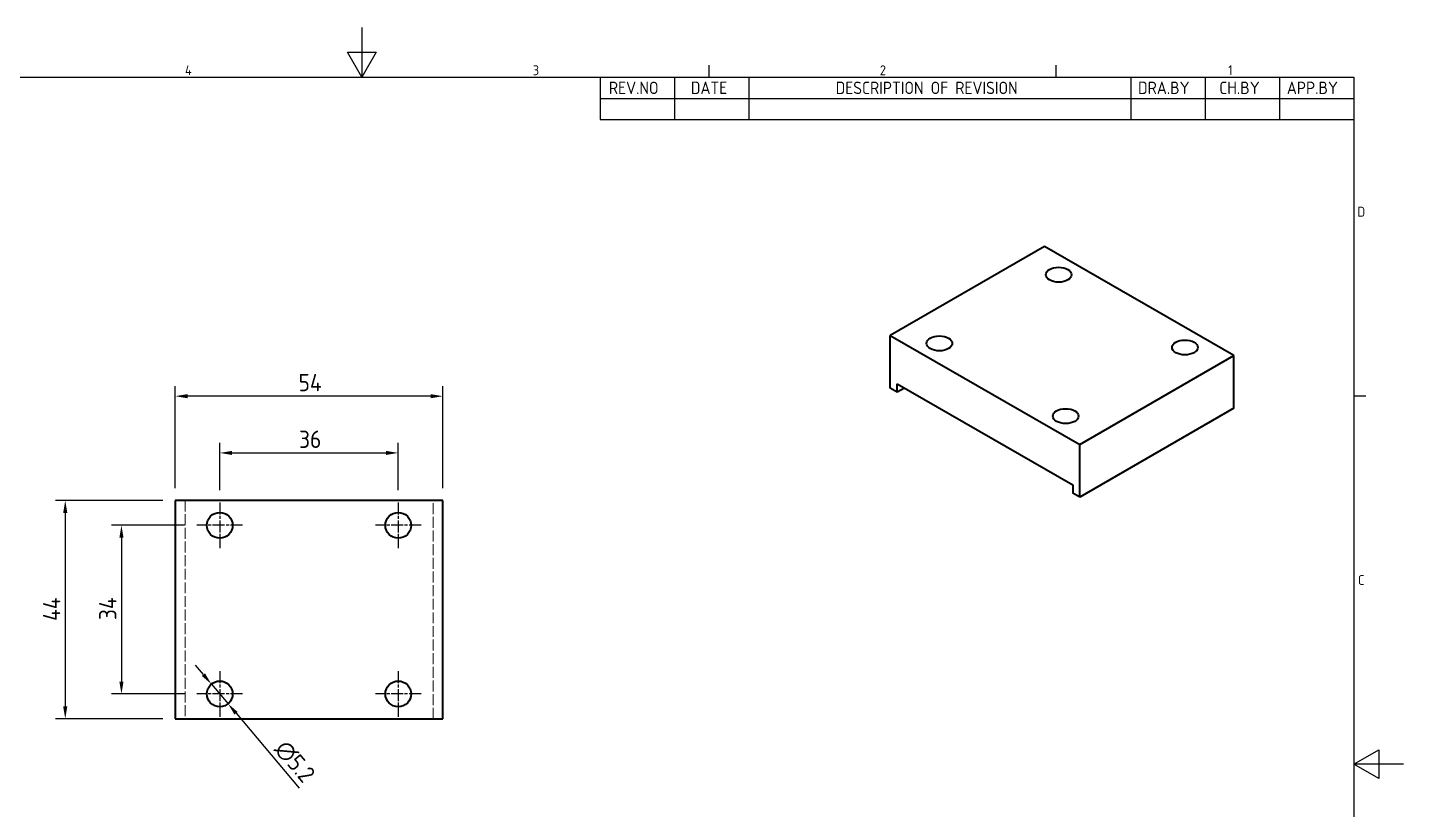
# Model space of a CAD drawing. Header units: millimetres. Extents: x 0 to 420, y 0 to 297.
# Drawn here: x 142.6 to 420, y 139.3 to 297 of the extents above; entities that cross this region are included whole.
import ezdxf

# ---------------------------------------------------------------- set-up
doc = ezdxf.new("R2010")
doc.units = ezdxf.units.MM
doc.linetypes.add('CHAIN', pattern=[0.35429999999999995, 0.2362, -0.0295, 0.0591, -0.0295])
doc.linetypes.add('DASHED', pattern=[0.2067, 0.1654, -0.0413])
doc.layers.get('0').update_dxf_attribs({"color": 3, "lineweight": 25})
for name, color, linetype, lineweight in [('가려진 것(ISO)', 2, 'DASHED', 18), ('가시적인 것(ISO)', 3, 'Continuous', 40), ('경계(ISO)', 7, 'Continuous', 25), ('기호(ISO)', 5, 'Continuous', 25), ('중심 표식(ISO)', 1, 'Continuous', 25), ('치수(ISO)', 2, 'Continuous', 25)]:
    doc.layers.add(name, color=color, linetype=linetype, lineweight=lineweight)
doc.styles.add('ISO ProportionalPSTEK', font='isocp.shx')
doc.styles.add('문자 텍스트_PSTEK_POSCO', font='isocp.shx')
doc.styles.add('치수 텍스트_PSTEK_POSCO', font='isocp.shx')
doc.dimstyles.new('치수_PSTEK_POSCO', dxfattribs={"dimtxt": 3.5, "dimasz": 2.5, "dimexe": 2, "dimexo": 2.5, "dimgap": 1, "dimtad": 1, "dimrnd": 1e-08, "dimdsep": 46, "dimtxsty": '치수 텍스트_PSTEK_POSCO', "dimcen": 0.09, "dimdle": 10, "dimclrd": 7, "dimclre": 7, "dimclrt": 2, "dimadec": 1, "dimazin": 2, "dimtfac": 1, "dimtmove": 0, "dimatfit": 3, "dimfxl": 0, "dimtolj": 1, "dimlwd": -1, "dimlwe": -1, "dimarcsym": 0})

# ---------------------------------------------------------------- blocks, each defined once
blk = doc.blocks.new('경계 Default Border')
at = {"layer": '경계(ISO)'}
for p, q in [((280, 287.0000076293945), (280, 289.4000053405762)), ((350, 287.0000076293945), (350, 289.4000053405762)), ((410, 222.7499961853027), (412.400016784668, 222.7499961853027))]:
    blk.add_line(p, q, dxfattribs=at)
at = {"layer": '경계(ISO)', "flags": 128}
for points in [[(210, 297.0000076293945), (210, 287.0000076293945), (207.1132469177246, 292.0000076293945), (212.8867530822754, 292.0000076293945), (210, 287.0000076293945)], [(10, 10), (10, 287.0000076293945), (410, 287.0000076293945), (410, 10), (10, 10)], [(420, 148.5000038146973), (410, 148.5000038146973), (415, 151.3867473602295), (415, 145.6132507324219), (410, 148.5000038146973)]]:
    blk.add_lwpolyline(points, dxfattribs=at)
at = {"layer": '경계(ISO)', "color": 2, "char_height": 2.000000029802322, "attachment_point": 7, "style": '문자 텍스트_PSTEK_POSCO'}
for s, insert in [('4', (174.3156467487881, 287.4)), ('3', (244.4456930345745, 287.3809296778403)), ('2', (314.418492964537, 287.3809296778403)), ('1', (384.6573774223157, 287.4)), ('D', (410.718846771929, 258.8559296629392)), ('C', (410.8296930082771, 184.6059296629392))]:
    blk.add_mtext(s, dxfattribs=dict(at, insert=insert))
blk = doc.blocks.new('리비전 내역')
at = {"layer": '기호(ISO)'}
for p, q in [((258, 287.0000076293945), (410, 287.0000076293945)), ((258, 287.0000076293945), (258, 282.7200076293945)), ((273, 287.0000076293945), (273, 282.7200076293945)), ((288, 287.0000076293945), (288, 282.7200076293945)), ((365, 287.0000076293945), (365, 282.7200076293945)), ((380, 287.0000076293945), (380, 282.7200076293945)), ((395, 287.0000076293945), (395, 282.7200076293945)), ((410, 287.0000076293945), (410, 282.7200076293945)), ((258, 282.7200076293945), (410, 282.7200076293945)), ((258, 282.7200076293945), (258, 278.4400076293945)), ((273, 282.7200076293945), (273, 278.4400076293945)), ((288, 282.7200076293945), (288, 278.4400076293945)), ((365, 282.7200076293945), (365, 278.4400076293945)), ((380, 282.7200076293945), (380, 278.4400076293945)), ((395, 282.7200076293945), (395, 278.4400076293945)), ((410, 282.7200076293945), (410, 278.4400076293945)), ((258, 278.4400076293945), (410, 278.4400076293945))]:
    blk.add_line(p, q, dxfattribs=at)
at = {"layer": '기호(ISO)', "color": 2, "char_height": 2.5, "attachment_point": 7, "style": 'ISO ProportionalPSTEK'}
for s, insert in [('REV.NO', (259.7871163682308, 283.5831900503393)), ('DATE', (276.3142317728366, 283.5831900503393)), ('DESCRIPTION OF REVISION', (305.5070204333629, 283.5831900503393)), ('DRA.BY', (366.4757339553204, 283.5831900503393)), ('CH.BY', (382.8642915086117, 283.5831900503393)), ('APP.BY', (396.4777339604404, 283.5831900503393))]:
    blk.add_mtext(s, dxfattribs=dict(at, insert=insert))
blk = doc.blocks.new('*D22')
at = {"layer": 'Defpoints', "color": 0, "transparency": 16777216}
for p in [(217.3224523118301, 211.2334917314432), (181.3224523118302, 201.2334917314432), (217.3224523118301, 201.2334917314432)]:
    blk.add_point(p, dxfattribs=at)
at = {"layer": '치수(ISO)', "color": 7, "transparency": 16777216}
for p, q in [((181.3224523118302, 203.7334917314432), (181.3224523118302, 213.2334917314432)), ((183.8224523118302, 211.2334917314432), (214.8224523118301, 211.2334917314432)), ((217.3224523118301, 203.7334917314432), (217.3224523118301, 213.2334917314432))]:
    blk.add_line(p, q, dxfattribs=at)
for points in [[(183.8224523118302, 211.6501583981099), (183.8224523118302, 210.8168250647765), (181.3224523118302, 211.2334917314432)], [(214.8224523118301, 211.6501583981099), (214.8224523118301, 210.8168250647765), (217.3224523118301, 211.2334917314432)]]:
    blk.add_solid(points, dxfattribs=at)
at = {"layer": '치수(ISO)', "color": 2, "transparency": 16777216, "insert": (197.3106412882081, 213.9834917314432), "char_height": 3.5, "attachment_point": 4, "style": '치수 텍스트_PSTEK_POSCO'}
blk.add_mtext('\\A1;36', dxfattribs=at)
blk = doc.blocks.new('*D23')
at = {"layer": 'Defpoints', "color": 0, "transparency": 16777216}
for p in [(172.3224523118301, 222.6690029686462), (172.3224523118301, 201.6334917314431), (226.3224523118301, 201.6334917314431)]:
    blk.add_point(p, dxfattribs=at)
at = {"layer": '치수(ISO)', "color": 7, "transparency": 16777216}
for p, q in [((172.3224523118301, 204.1334917314431), (172.3224523118301, 224.6690029686462)), ((223.8224523118301, 222.6690029686462), (174.8224523118301, 222.6690029686462)), ((226.3224523118301, 204.1334917314431), (226.3224523118301, 224.6690029686462))]:
    blk.add_line(p, q, dxfattribs=at)
for points in [[(174.8224523118301, 223.0856696353128), (174.8224523118301, 222.2523363019795), (172.3224523118301, 222.6690029686462)], [(223.8224523118301, 223.0856696353128), (223.8224523118301, 222.2523363019795), (226.3224523118301, 222.6690029686462)]]:
    blk.add_solid(points, dxfattribs=at)
at = {"layer": '치수(ISO)', "color": 2, "transparency": 16777216, "insert": (197.2224523118302, 225.4190029686462), "char_height": 3.5, "attachment_point": 4, "style": '치수 텍스트_PSTEK_POSCO'}
blk.add_mtext('\\A1;54', dxfattribs=at)
blk = doc.blocks.new('*D24')
at = {"layer": 'Defpoints', "color": 0, "transparency": 16777216}
for p in [(176.7224523118302, 196.6334917314432), (161.4976233606019, 162.6334917314432), (176.7224523118302, 162.6334917314432)]:
    blk.add_point(p, dxfattribs=at)
at = {"layer": '치수(ISO)', "color": 7, "transparency": 16777216}
for p, q in [((174.2224523118302, 196.6334917314432), (159.4976233606019, 196.6334917314432)), ((161.4976233606019, 194.1334917314432), (161.4976233606019, 165.1334917314432)), ((174.2224523118302, 162.6334917314432), (159.4976233606019, 162.6334917314432))]:
    blk.add_line(p, q, dxfattribs=at)
for points in [[(161.0809566939352, 194.1334917314432), (161.9142900272685, 194.1334917314432), (161.4976233606019, 196.6334917314432)], [(161.0809566939352, 165.1334917314432), (161.9142900272685, 165.1334917314432), (161.4976233606019, 162.6334917314432)]]:
    blk.add_solid(points, dxfattribs=at)
at = {"layer": '치수(ISO)', "color": 2, "transparency": 16777216, "insert": (158.7476233606018, 177.5334917314432), "char_height": 3.5, "attachment_point": 4, "rotation": 90, "style": '치수 텍스트_PSTEK_POSCO'}
blk.add_mtext('\\A1;34', dxfattribs=at)
blk = doc.blocks.new('*D25')
at = {"layer": 'Defpoints', "color": 0, "transparency": 16777216}
for p in [(172.3224523118301, 201.6334917314431), (150.1741114502724, 157.6334917314432), (172.3224523118301, 157.6334917314432)]:
    blk.add_point(p, dxfattribs=at)
at = {"layer": '치수(ISO)', "color": 7, "transparency": 16777216}
for p, q in [((169.8224523118301, 201.6334917314431), (148.1741114502724, 201.6334917314431)), ((150.1741114502724, 199.1334917314431), (150.1741114502724, 160.1334917314432)), ((169.8224523118301, 157.6334917314432), (148.1741114502724, 157.6334917314432))]:
    blk.add_line(p, q, dxfattribs=at)
for points in [[(149.7574447836058, 199.1334917314431), (150.5907781169391, 199.1334917314431), (150.1741114502724, 201.6334917314431)], [(149.7574447836058, 160.1334917314432), (150.5907781169391, 160.1334917314432), (150.1741114502724, 157.6334917314432)]]:
    blk.add_solid(points, dxfattribs=at)
at = {"layer": '치수(ISO)', "color": 2, "transparency": 16777216, "insert": (147.4241114502724, 177.3584917314431), "char_height": 3.5, "attachment_point": 4, "rotation": 90, "style": '치수 텍스트_PSTEK_POSCO'}
blk.add_mtext('\\A1;44', dxfattribs=at)
blk = doc.blocks.new('*D26')
at = {"layer": 'Defpoints', "color": 0, "transparency": 16777216}
for p in [(179.6438880390604, 164.6190450503397), (183.0010165846, 160.6479384125468)]:
    blk.add_point(p, dxfattribs=at)
at = {"layer": '치수(ISO)', "color": 7, "transparency": 16777216}
for p, q in [((178.0298839306278, 166.528230933894), (176.4158798221953, 168.4374168174482)), ((179.6438880390604, 164.6190450503397), (183.0010165846, 160.6479384125468)), ((184.6150206930325, 158.7387525289926), (197.364825232905, 143.6571633815891))]:
    blk.add_line(p, q, dxfattribs=at)
for points in [[(178.3480815778869, 166.7972316186327), (177.7116862833688, 166.2592302491552), (179.6438880390604, 164.6190450503397)], [(184.9332183402916, 159.0077532137313), (184.2968230457735, 158.4697518442538), (183.0010165846, 160.6479384125468)]]:
    blk.add_solid(points, dxfattribs=at)
at = {"layer": '치수(ISO)', "color": 2, "transparency": 16777216, "insert": (193.4867881226911, 152.5045726617678), "char_height": 3.5, "attachment_point": 4, "rotation": 310.21079962165004, "style": '치수 텍스트_PSTEK_POSCO'}
blk.add_mtext('\\A1;∅5.2', dxfattribs=at)

msp = doc.modelspace()

# ---------------------------------------------------------------- linework, layer by layer
at = {"layer": '가려진 것(ISO)', "ltscale": 13.30430603027344}
for p, q in [((174.3224523118302, 201.6334917314431), (174.3224523118302, 157.6334917314432)), ((224.3224523118302, 157.6334917314432), (224.3224523118302, 201.6334917314431))]:
    msp.add_line(p, q, dxfattribs=at)
at = {"layer": '가시적인 것(ISO)'}
for p, q in [((347.6425573184031, 252.8563620406288), (316.5298589461996, 234.9397506337527)), ((385.8263235024823, 230.8677934958459), (347.6425573184031, 252.8563620406288)), ((316.5298589461996, 234.9397506337527), (354.7136251302788, 212.9511820889699)), ((316.5298589462024, 224.3116380108012), (316.5298589461996, 234.9397506337527)), ((354.7136251302788, 212.9511820889699), (385.8263235024823, 230.8677934958459)), ((385.826323502485, 220.2396808728945), (385.8263235024823, 230.8677934958459)), ((317.9440725085757, 223.4972465832167), (317.9440725085753, 225.1323408329016)), ((317.9440725085753, 225.1323408329016), (353.299411567908, 204.7725551432879)), ((317.9440725085757, 223.4972465832167), (316.5298589462024, 224.3116380108012)), ((319.3637660277717, 224.3147937080595), (317.9440725085757, 223.4972465832167)), ((385.826323502485, 220.2396808728945), (354.7136251302816, 202.3230694660185)), ((354.7136251302816, 202.3230694660185), (354.7136251302788, 212.9511820889699)), ((353.299411567908, 204.7725551432879), (353.2994115679083, 203.137460893603)), ((354.7136251302816, 202.3230694660185), (353.2994115679083, 203.137460893603)), ((172.3224523118301, 201.6334917314431), (172.3224523118301, 157.6334917314432)), ((226.3224523118301, 201.6334917314431), (172.3224523118301, 201.6334917314431)), ((226.3224523118302, 157.6334917314432), (226.3224523118301, 201.6334917314431)), ((172.3224523118301, 157.6334917314432), (226.3224523118302, 157.6334917314432))]:
    msp.add_line(p, q, dxfattribs=at)
for centre in [(181.3224523118302, 196.6334917314432), (217.3224523118302, 196.6334917314432), (181.3224523118302, 162.6334917314432), (217.3224523118302, 162.6334917314432)]:
    msp.add_circle(centre, 2.6, dxfattribs=at)
for centre in [(350.4709844431508, 247.1556220475351), (326.4293538828117, 233.3109677785855), (375.9268285658703, 232.4965763510133), (351.8851980055313, 218.6519220820636)]:
    msp.add_ellipse(centre, major_axis=(2.6, 5.12645481620666e-13), ratio=0.5758617009854835, dxfattribs=at)
at = {"layer": '중심 표식(ISO)', "linetype": 'CHAIN', "ltscale": 10.22300815582275}
for p, q in [((181.3224523118302, 201.2334917314432), (181.3224523118302, 192.0334917314432)), ((217.3224523118301, 201.2334917314432), (217.3224523118301, 192.0334917314432)), ((185.9224523118302, 196.6334917314432), (176.7224523118302, 196.6334917314432)), ((221.9224523118302, 196.6334917314432), (212.7224523118301, 196.6334917314432)), ((181.3224523118302, 167.2334917314432), (181.3224523118302, 158.0334917314432)), ((217.3224523118301, 167.2334917314432), (217.3224523118301, 158.0334917314432)), ((185.9224523118302, 162.6334917314432), (176.7224523118302, 162.6334917314432)), ((221.9224523118302, 162.6334917314432), (212.7224523118301, 162.6334917314432))]:
    msp.add_line(p, q, dxfattribs=at)

# ---------------------------------------------------------------- block references
msp.add_blockref('경계 Default Border', (0, 0))
at = {"layer": '기호(ISO)'}
msp.add_blockref('리비전 내역', (0, 0), dxfattribs=at)

# ---------------------------------------------------------------- dimensions: what is measured, and where the dimension line sits
at = {"layer": '치수(ISO)', "color": 7}
dim = msp.add_linear_dim(base=(172.3224523118301, 222.6690029686462), p1=(226.3224523118301, 201.6334917314431), p2=(172.3224523118301, 201.6334917314431), dimstyle='치수_PSTEK_POSCO', override={"dimdec": 2, "dimtp": 0, "dimtm": -0, "dimtdec": 2, "dimtofl": 0, "dimatfit": 1}, dxfattribs=at)
dim.commit()
dim.dimension.update_dxf_attribs({"geometry": '*D23', "text_midpoint": (199.3224523118301, 222.6690029686462), "dimtype": 160})
for base, p1, p2, angle, picture, middle in [((217.3224523118301, 211.2334917314432), (181.3224523118302, 201.2334917314432), (217.3224523118301, 201.2334917314432), 180, '*D22', (199.3224523118302, 211.2334917314432)), ((150.1741114502724, 157.6334917314432), (172.3224523118301, 201.6334917314431), (172.3224523118301, 157.6334917314432), 90, '*D25', (150.1741114502724, 179.6334917314431)), ((161.4976233606019, 162.6334917314432), (176.7224523118302, 196.6334917314432), (176.7224523118302, 162.6334917314432), 90, '*D24', (161.4976233606018, 179.6334917314432))]:
    dim = msp.add_linear_dim(base=base, p1=p1, p2=p2, angle=angle, dimstyle='치수_PSTEK_POSCO', override={"dimdec": 2, "dimtp": 0, "dimtm": -0, "dimtdec": 2, "dimtofl": 0, "dimatfit": 1}, dxfattribs=at)
    dim.commit()
    dim.dimension.update_dxf_attribs({"geometry": picture, "text_midpoint": middle, "dimtype": 160})
dim = msp.add_diameter_dim_2p(p1=(179.6438880390604, 164.6190450503397), p2=(183.0010165846, 160.6479384125468), dimstyle='치수_PSTEK_POSCO', override={"dimdec": 2, "dimlfac": 1.000000000000005, "dimtp": 0, "dimtm": -0, "dimtdec": 2, "dimatfit": 2}, dxfattribs=at)
dim.commit()
dim.dimension.update_dxf_attribs({"geometry": '*D26', "text_midpoint": (194.0528220817592, 147.574891737681), "dimtype": 163})

doc.saveas('drawing.dxf')
